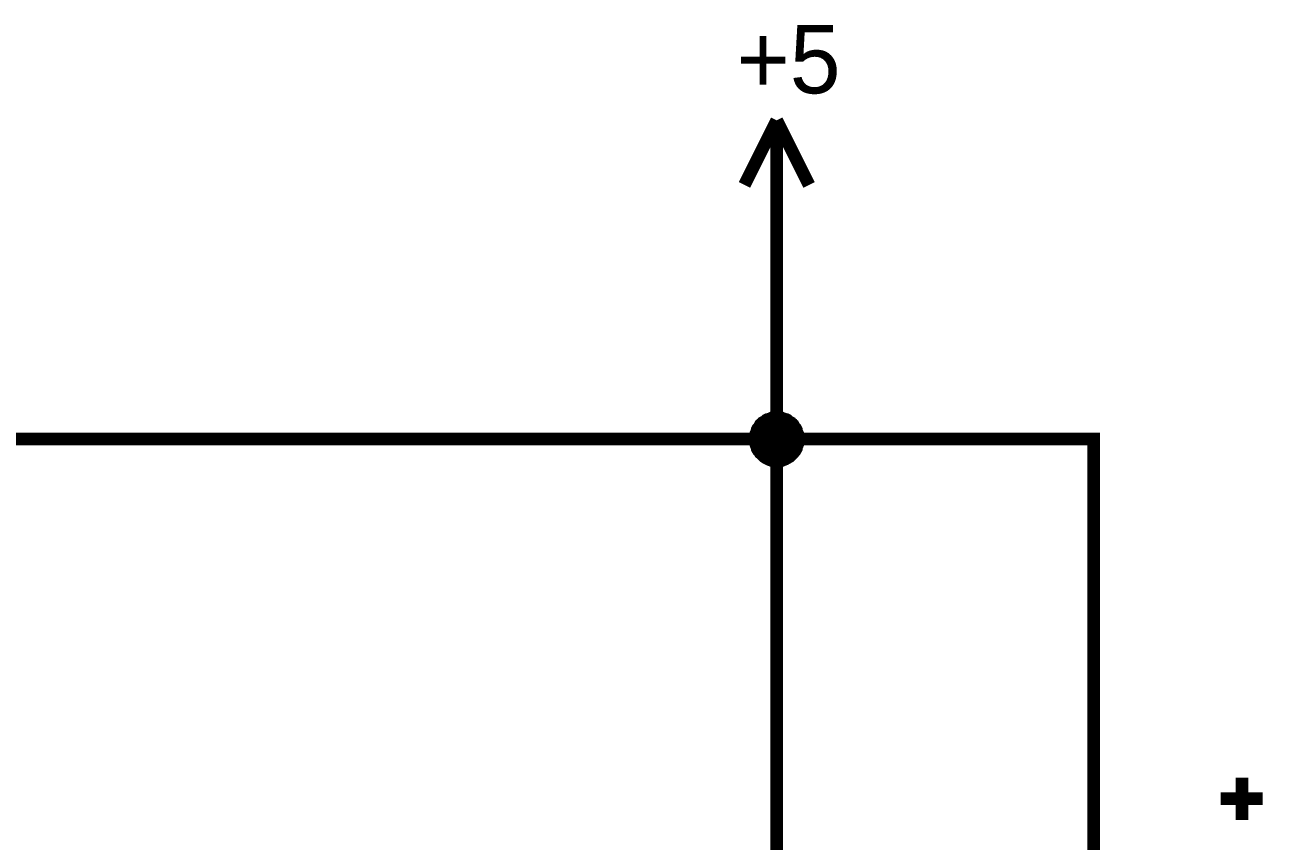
# Model space of a CAD drawing. Header units: millimetres. Extents: x 0 to 841, y 0 to 594.
# Drawn here: x 239.73 to 269.16, y 237.99 to 257.29 of the extents above; entities that cross this region are included whole.
import ezdxf

# ---------------------------------------------------------------- set-up
doc = ezdxf.new("R2010")
doc.units = ezdxf.units.MM
doc.layers.add('Sheet', color=255, linetype='Continuous')

msp = doc.modelspace()

# ---------------------------------------------------------------- linework, layer by layer
at = {"layer": 'Sheet'}
for points, const_width in [([(257.512, 255.035), (256.749, 253.508)], 0.3), ([(257.512, 255.035), (258.276, 253.508)], 0.3), ([(257.512, 252.497), (257.512, 255.035)], 0.3), ([(257.512, 252.497), (257.512, 247.5)], 0.3), ([(257.007, 247.5), (257.007, 247.522), (257.007, 247.556), (257.018, 247.579), (257.018, 247.601), (257.018, 247.624), (257.03, 247.646), (257.041, 247.68), (257.052, 247.702), (257.052, 247.725), (257.063, 247.747), (257.075, 247.758), (257.097, 247.781), (257.108, 247.803), (257.119, 247.826), (257.142, 247.837), (257.153, 247.859), (257.176, 247.871), (257.187, 247.893), (257.209, 247.904), (257.232, 247.915), (257.254, 247.938), (257.265, 247.949), (257.288, 247.96), (257.31, 247.96), (257.333, 247.972), (257.366, 247.983), (257.389, 247.994), (257.411, 247.994), (257.434, 247.994), (257.456, 248.005), (257.49, 248.005), (257.512, 248.005)], 0.3), ([(257.007, 247.5), (257.007, 247.522), (257.007, 247.556), (257.018, 247.579), (257.018, 247.601), (257.018, 247.624), (257.03, 247.646), (257.041, 247.68), (257.052, 247.702), (257.052, 247.725), (257.063, 247.747), (257.075, 247.758), (257.097, 247.781), (257.108, 247.803), (257.119, 247.826), (257.142, 247.837), (257.153, 247.859), (257.176, 247.871), (257.187, 247.893), (257.209, 247.904), (257.232, 247.915), (257.254, 247.938), (257.265, 247.949), (257.288, 247.96), (257.31, 247.96), (257.333, 247.972), (257.366, 247.983), (257.389, 247.994), (257.411, 247.994), (257.434, 247.994), (257.456, 248.005), (257.49, 248.005), (257.512, 248.005)], 0.3), ([(257.007, 247.5), (257.007, 247.522), (257.007, 247.556), (257.018, 247.579), (257.018, 247.601), (257.018, 247.624), (257.03, 247.646), (257.041, 247.68), (257.052, 247.702), (257.052, 247.725), (257.063, 247.747), (257.075, 247.758), (257.097, 247.781), (257.108, 247.803), (257.119, 247.826), (257.142, 247.837), (257.153, 247.859), (257.176, 247.871), (257.187, 247.893), (257.209, 247.904), (257.232, 247.915), (257.254, 247.938), (257.265, 247.949), (257.288, 247.96), (257.31, 247.96), (257.333, 247.972), (257.366, 247.983), (257.389, 247.994), (257.411, 247.994), (257.434, 247.994), (257.456, 248.005), (257.49, 248.005), (257.512, 248.005)], 0.3), ([(257.007, 247.5), (257.007, 247.522), (257.007, 247.556), (257.018, 247.579), (257.018, 247.601), (257.018, 247.624), (257.03, 247.646), (257.041, 247.68), (257.052, 247.702), (257.052, 247.725), (257.063, 247.747), (257.075, 247.758), (257.097, 247.781), (257.108, 247.803), (257.119, 247.826), (257.142, 247.837), (257.153, 247.859), (257.176, 247.871), (257.187, 247.893), (257.209, 247.904), (257.232, 247.915), (257.254, 247.938), (257.265, 247.949), (257.288, 247.96), (257.31, 247.96), (257.333, 247.972), (257.366, 247.983), (257.389, 247.994), (257.411, 247.994), (257.434, 247.994), (257.456, 248.005), (257.49, 248.005), (257.512, 248.005)], 0.3), ([(257.007, 247.5), (257.007, 247.522), (257.007, 247.556), (257.018, 247.579), (257.018, 247.601), (257.018, 247.624), (257.03, 247.646), (257.041, 247.68), (257.052, 247.702), (257.052, 247.725), (257.063, 247.747), (257.075, 247.758), (257.097, 247.781), (257.108, 247.803), (257.119, 247.826), (257.142, 247.837), (257.153, 247.859), (257.176, 247.871), (257.187, 247.893), (257.209, 247.904), (257.232, 247.915), (257.254, 247.938), (257.265, 247.949), (257.288, 247.96), (257.31, 247.96), (257.333, 247.972), (257.366, 247.983), (257.389, 247.994), (257.411, 247.994), (257.434, 247.994), (257.456, 248.005), (257.49, 248.005), (257.512, 248.005)], 0.3), ([(257.007, 247.5), (257.007, 247.522), (257.007, 247.556), (257.018, 247.579), (257.018, 247.601), (257.018, 247.624), (257.03, 247.646), (257.041, 247.68), (257.052, 247.702), (257.052, 247.725), (257.063, 247.747), (257.075, 247.758), (257.097, 247.781), (257.108, 247.803), (257.119, 247.826), (257.142, 247.837), (257.153, 247.859), (257.176, 247.871), (257.187, 247.893), (257.209, 247.904), (257.232, 247.915), (257.254, 247.938), (257.265, 247.949), (257.288, 247.96), (257.31, 247.96), (257.333, 247.972), (257.366, 247.983), (257.389, 247.994), (257.411, 247.994), (257.434, 247.994), (257.456, 248.005), (257.49, 248.005), (257.512, 248.005)], 0.3), ([(257.512, 248.005), (257.512, 248.005)], 0.3), ([(257.512, 248.005), (257.535, 248.005), (257.569, 248.005), (257.591, 247.994), (257.614, 247.994), (257.636, 247.994), (257.658, 247.983), (257.692, 247.972), (257.715, 247.96), (257.737, 247.96), (257.759, 247.949), (257.771, 247.938), (257.793, 247.915), (257.816, 247.904), (257.838, 247.893), (257.849, 247.871), (257.872, 247.859), (257.883, 247.837), (257.905, 247.826), (257.917, 247.803), (257.928, 247.781), (257.95, 247.758), (257.962, 247.747), (257.973, 247.725), (257.973, 247.702), (257.984, 247.68), (257.995, 247.646), (258.007, 247.624), (258.007, 247.601), (258.007, 247.579), (258.018, 247.556), (258.018, 247.522), (258.018, 247.5)], 0.3), ([(257.512, 248.005), (257.512, 248.005)], 0.3), ([(257.512, 248.005), (257.535, 248.005), (257.569, 248.005), (257.591, 247.994), (257.614, 247.994), (257.636, 247.994), (257.658, 247.983), (257.692, 247.972), (257.715, 247.96), (257.737, 247.96), (257.759, 247.949), (257.771, 247.938), (257.793, 247.915), (257.816, 247.904), (257.838, 247.893), (257.849, 247.871), (257.872, 247.859), (257.883, 247.837), (257.905, 247.826), (257.917, 247.803), (257.928, 247.781), (257.95, 247.758), (257.962, 247.747), (257.973, 247.725), (257.973, 247.702), (257.984, 247.68), (257.995, 247.646), (258.007, 247.624), (258.007, 247.601), (258.007, 247.579), (258.018, 247.556), (258.018, 247.522), (258.018, 247.5)], 0.3), ([(257.512, 248.005), (257.512, 248.005)], 0.3), ([(257.512, 248.005), (257.535, 248.005), (257.569, 248.005), (257.591, 247.994), (257.614, 247.994), (257.636, 247.994), (257.658, 247.983), (257.692, 247.972), (257.715, 247.96), (257.737, 247.96), (257.759, 247.949), (257.771, 247.938), (257.793, 247.915), (257.816, 247.904), (257.838, 247.893), (257.849, 247.871), (257.872, 247.859), (257.883, 247.837), (257.905, 247.826), (257.917, 247.803), (257.928, 247.781), (257.95, 247.758), (257.962, 247.747), (257.973, 247.725), (257.973, 247.702), (257.984, 247.68), (257.995, 247.646), (258.007, 247.624), (258.007, 247.601), (258.007, 247.579), (258.018, 247.556), (258.018, 247.522), (258.018, 247.5)], 0.3), ([(257.512, 248.005), (257.512, 248.005)], 0.3), ([(257.512, 248.005), (257.535, 248.005), (257.569, 248.005), (257.591, 247.994), (257.614, 247.994), (257.636, 247.994), (257.658, 247.983), (257.692, 247.972), (257.715, 247.96), (257.737, 247.96), (257.759, 247.949), (257.771, 247.938), (257.793, 247.915), (257.816, 247.904), (257.838, 247.893), (257.849, 247.871), (257.872, 247.859), (257.883, 247.837), (257.905, 247.826), (257.917, 247.803), (257.928, 247.781), (257.95, 247.758), (257.962, 247.747), (257.973, 247.725), (257.973, 247.702), (257.984, 247.68), (257.995, 247.646), (258.007, 247.624), (258.007, 247.601), (258.007, 247.579), (258.018, 247.556), (258.018, 247.522), (258.018, 247.5)], 0.3), ([(257.512, 248.005), (257.512, 248.005)], 0.3), ([(257.512, 248.005), (257.535, 248.005), (257.569, 248.005), (257.591, 247.994), (257.614, 247.994), (257.636, 247.994), (257.658, 247.983), (257.692, 247.972), (257.715, 247.96), (257.737, 247.96), (257.759, 247.949), (257.771, 247.938), (257.793, 247.915), (257.816, 247.904), (257.838, 247.893), (257.849, 247.871), (257.872, 247.859), (257.883, 247.837), (257.905, 247.826), (257.917, 247.803), (257.928, 247.781), (257.95, 247.758), (257.962, 247.747), (257.973, 247.725), (257.973, 247.702), (257.984, 247.68), (257.995, 247.646), (258.007, 247.624), (258.007, 247.601), (258.007, 247.579), (258.018, 247.556), (258.018, 247.522), (258.018, 247.5)], 0.3), ([(257.512, 248.005), (257.512, 248.005)], 0.3), ([(257.512, 248.005), (257.535, 248.005), (257.569, 248.005), (257.591, 247.994), (257.614, 247.994), (257.636, 247.994), (257.658, 247.983), (257.692, 247.972), (257.715, 247.96), (257.737, 247.96), (257.759, 247.949), (257.771, 247.938), (257.793, 247.915), (257.816, 247.904), (257.838, 247.893), (257.849, 247.871), (257.872, 247.859), (257.883, 247.837), (257.905, 247.826), (257.917, 247.803), (257.928, 247.781), (257.95, 247.758), (257.962, 247.747), (257.973, 247.725), (257.973, 247.702), (257.984, 247.68), (257.995, 247.646), (258.007, 247.624), (258.007, 247.601), (258.007, 247.579), (258.018, 247.556), (258.018, 247.522), (258.018, 247.5)], 0.3), ([(257.007, 247.5), (257.007, 247.522), (257.007, 247.556), (257.018, 247.579), (257.018, 247.601), (257.018, 247.624), (257.03, 247.646), (257.041, 247.68), (257.052, 247.702), (257.052, 247.725), (257.063, 247.747), (257.075, 247.758), (257.097, 247.781), (257.108, 247.803), (257.119, 247.826), (257.142, 247.837), (257.153, 247.859), (257.176, 247.871), (257.187, 247.893), (257.209, 247.904), (257.232, 247.915), (257.254, 247.938), (257.265, 247.949), (257.288, 247.96), (257.31, 247.96), (257.333, 247.972), (257.366, 247.983), (257.389, 247.994), (257.411, 247.994), (257.434, 247.994), (257.456, 248.005), (257.49, 248.005), (257.512, 248.005)], 0.0991), ([(257.007, 247.5), (257.007, 247.522), (257.007, 247.556), (257.018, 247.579), (257.018, 247.601), (257.018, 247.624), (257.03, 247.646), (257.041, 247.68), (257.052, 247.702), (257.052, 247.725), (257.063, 247.747), (257.075, 247.758), (257.097, 247.781), (257.108, 247.803), (257.119, 247.826), (257.142, 247.837), (257.153, 247.859), (257.176, 247.871), (257.187, 247.893), (257.209, 247.904), (257.232, 247.915), (257.254, 247.938), (257.265, 247.949), (257.288, 247.96), (257.31, 247.96), (257.333, 247.972), (257.366, 247.983), (257.389, 247.994), (257.411, 247.994), (257.434, 247.994), (257.456, 248.005), (257.49, 248.005), (257.512, 248.005)], 0.0991), ([(257.007, 247.5), (257.007, 247.522), (257.007, 247.556), (257.018, 247.579), (257.018, 247.601), (257.018, 247.624), (257.03, 247.646), (257.041, 247.68), (257.052, 247.702), (257.052, 247.725), (257.063, 247.747), (257.075, 247.758), (257.097, 247.781), (257.108, 247.803), (257.119, 247.826), (257.142, 247.837), (257.153, 247.859), (257.176, 247.871), (257.187, 247.893), (257.209, 247.904), (257.232, 247.915), (257.254, 247.938), (257.265, 247.949), (257.288, 247.96), (257.31, 247.96), (257.333, 247.972), (257.366, 247.983), (257.389, 247.994), (257.411, 247.994), (257.434, 247.994), (257.456, 248.005), (257.49, 248.005), (257.512, 248.005)], 0.0991), ([(257.007, 247.5), (257.007, 247.522), (257.007, 247.556), (257.018, 247.579), (257.018, 247.601), (257.018, 247.624), (257.03, 247.646), (257.041, 247.68), (257.052, 247.702), (257.052, 247.725), (257.063, 247.747), (257.075, 247.758), (257.097, 247.781), (257.108, 247.803), (257.119, 247.826), (257.142, 247.837), (257.153, 247.859), (257.176, 247.871), (257.187, 247.893), (257.209, 247.904), (257.232, 247.915), (257.254, 247.938), (257.265, 247.949), (257.288, 247.96), (257.31, 247.96), (257.333, 247.972), (257.366, 247.983), (257.389, 247.994), (257.411, 247.994), (257.434, 247.994), (257.456, 248.005), (257.49, 248.005), (257.512, 248.005)], 0.0991), ([(257.007, 247.5), (257.007, 247.522), (257.007, 247.556), (257.018, 247.579), (257.018, 247.601), (257.018, 247.624), (257.03, 247.646), (257.041, 247.68), (257.052, 247.702), (257.052, 247.725), (257.063, 247.747), (257.075, 247.758), (257.097, 247.781), (257.108, 247.803), (257.119, 247.826), (257.142, 247.837), (257.153, 247.859), (257.176, 247.871), (257.187, 247.893), (257.209, 247.904), (257.232, 247.915), (257.254, 247.938), (257.265, 247.949), (257.288, 247.96), (257.31, 247.96), (257.333, 247.972), (257.366, 247.983), (257.389, 247.994), (257.411, 247.994), (257.434, 247.994), (257.456, 248.005), (257.49, 248.005), (257.512, 248.005)], 0.0991), ([(257.007, 247.5), (257.007, 247.522), (257.007, 247.556), (257.018, 247.579), (257.018, 247.601), (257.018, 247.624), (257.03, 247.646), (257.041, 247.68), (257.052, 247.702), (257.052, 247.725), (257.063, 247.747), (257.075, 247.758), (257.097, 247.781), (257.108, 247.803), (257.119, 247.826), (257.142, 247.837), (257.153, 247.859), (257.176, 247.871), (257.187, 247.893), (257.209, 247.904), (257.232, 247.915), (257.254, 247.938), (257.265, 247.949), (257.288, 247.96), (257.31, 247.96), (257.333, 247.972), (257.366, 247.983), (257.389, 247.994), (257.411, 247.994), (257.434, 247.994), (257.456, 248.005), (257.49, 248.005), (257.512, 248.005)], 0.0991), ([(257.512, 248.005), (257.512, 248.005)], 0.0991), ([(257.512, 248.005), (257.535, 248.005), (257.569, 248.005), (257.591, 247.994), (257.614, 247.994), (257.636, 247.994), (257.658, 247.983), (257.692, 247.972), (257.715, 247.96), (257.737, 247.96), (257.759, 247.949), (257.771, 247.938), (257.793, 247.915), (257.816, 247.904), (257.838, 247.893), (257.849, 247.871), (257.872, 247.859), (257.883, 247.837), (257.905, 247.826), (257.917, 247.803), (257.928, 247.781), (257.95, 247.758), (257.962, 247.747), (257.973, 247.725), (257.973, 247.702), (257.984, 247.68), (257.995, 247.646), (258.007, 247.624), (258.007, 247.601), (258.007, 247.579), (258.018, 247.556), (258.018, 247.522), (258.018, 247.5)], 0.0991), ([(257.512, 248.005), (257.512, 248.005)], 0.0991), ([(257.512, 248.005), (257.535, 248.005), (257.569, 248.005), (257.591, 247.994), (257.614, 247.994), (257.636, 247.994), (257.658, 247.983), (257.692, 247.972), (257.715, 247.96), (257.737, 247.96), (257.759, 247.949), (257.771, 247.938), (257.793, 247.915), (257.816, 247.904), (257.838, 247.893), (257.849, 247.871), (257.872, 247.859), (257.883, 247.837), (257.905, 247.826), (257.917, 247.803), (257.928, 247.781), (257.95, 247.758), (257.962, 247.747), (257.973, 247.725), (257.973, 247.702), (257.984, 247.68), (257.995, 247.646), (258.007, 247.624), (258.007, 247.601), (258.007, 247.579), (258.018, 247.556), (258.018, 247.522), (258.018, 247.5)], 0.0991), ([(257.512, 248.005), (257.512, 248.005)], 0.0991), ([(257.512, 248.005), (257.535, 248.005), (257.569, 248.005), (257.591, 247.994), (257.614, 247.994), (257.636, 247.994), (257.658, 247.983), (257.692, 247.972), (257.715, 247.96), (257.737, 247.96), (257.759, 247.949), (257.771, 247.938), (257.793, 247.915), (257.816, 247.904), (257.838, 247.893), (257.849, 247.871), (257.872, 247.859), (257.883, 247.837), (257.905, 247.826), (257.917, 247.803), (257.928, 247.781), (257.95, 247.758), (257.962, 247.747), (257.973, 247.725), (257.973, 247.702), (257.984, 247.68), (257.995, 247.646), (258.007, 247.624), (258.007, 247.601), (258.007, 247.579), (258.018, 247.556), (258.018, 247.522), (258.018, 247.5)], 0.0991), ([(257.512, 248.005), (257.512, 248.005)], 0.0991), ([(257.512, 248.005), (257.535, 248.005), (257.569, 248.005), (257.591, 247.994), (257.614, 247.994), (257.636, 247.994), (257.658, 247.983), (257.692, 247.972), (257.715, 247.96), (257.737, 247.96), (257.759, 247.949), (257.771, 247.938), (257.793, 247.915), (257.816, 247.904), (257.838, 247.893), (257.849, 247.871), (257.872, 247.859), (257.883, 247.837), (257.905, 247.826), (257.917, 247.803), (257.928, 247.781), (257.95, 247.758), (257.962, 247.747), (257.973, 247.725), (257.973, 247.702), (257.984, 247.68), (257.995, 247.646), (258.007, 247.624), (258.007, 247.601), (258.007, 247.579), (258.018, 247.556), (258.018, 247.522), (258.018, 247.5)], 0.0991), ([(257.512, 248.005), (257.512, 248.005)], 0.0991), ([(257.512, 248.005), (257.535, 248.005), (257.569, 248.005), (257.591, 247.994), (257.614, 247.994), (257.636, 247.994), (257.658, 247.983), (257.692, 247.972), (257.715, 247.96), (257.737, 247.96), (257.759, 247.949), (257.771, 247.938), (257.793, 247.915), (257.816, 247.904), (257.838, 247.893), (257.849, 247.871), (257.872, 247.859), (257.883, 247.837), (257.905, 247.826), (257.917, 247.803), (257.928, 247.781), (257.95, 247.758), (257.962, 247.747), (257.973, 247.725), (257.973, 247.702), (257.984, 247.68), (257.995, 247.646), (258.007, 247.624), (258.007, 247.601), (258.007, 247.579), (258.018, 247.556), (258.018, 247.522), (258.018, 247.5)], 0.0991), ([(257.512, 248.005), (257.512, 248.005)], 0.0991), ([(257.512, 248.005), (257.535, 248.005), (257.569, 248.005), (257.591, 247.994), (257.614, 247.994), (257.636, 247.994), (257.658, 247.983), (257.692, 247.972), (257.715, 247.96), (257.737, 247.96), (257.759, 247.949), (257.771, 247.938), (257.793, 247.915), (257.816, 247.904), (257.838, 247.893), (257.849, 247.871), (257.872, 247.859), (257.883, 247.837), (257.905, 247.826), (257.917, 247.803), (257.928, 247.781), (257.95, 247.758), (257.962, 247.747), (257.973, 247.725), (257.973, 247.702), (257.984, 247.68), (257.995, 247.646), (258.007, 247.624), (258.007, 247.601), (258.007, 247.579), (258.018, 247.556), (258.018, 247.522), (258.018, 247.5)], 0.0991), ([(242.511, 232.497), (257.512, 232.497), (257.512, 247.5), (210.014, 247.5)], 0.3), ([(257.512, 246.983), (257.49, 246.983), (257.456, 246.983), (257.434, 246.995), (257.411, 246.995), (257.389, 246.995), (257.366, 247.006), (257.333, 247.017), (257.31, 247.028), (257.288, 247.04), (257.265, 247.051), (257.254, 247.062), (257.232, 247.073), (257.209, 247.085), (257.187, 247.107), (257.176, 247.118), (257.153, 247.141), (257.142, 247.152), (257.119, 247.174), (257.108, 247.197), (257.097, 247.208), (257.075, 247.23), (257.063, 247.253), (257.052, 247.275), (257.052, 247.298), (257.041, 247.32), (257.03, 247.343), (257.018, 247.376), (257.018, 247.399), (257.018, 247.421), (257.007, 247.444), (257.007, 247.478), (257.007, 247.5)], 0.3), ([(257.007, 247.5), (257.007, 247.5)], 0.3), ([(257.512, 246.983), (257.49, 246.983), (257.456, 246.983), (257.434, 246.995), (257.411, 246.995), (257.389, 246.995), (257.366, 247.006), (257.333, 247.017), (257.31, 247.028), (257.288, 247.04), (257.265, 247.051), (257.254, 247.062), (257.232, 247.073), (257.209, 247.085), (257.187, 247.107), (257.176, 247.118), (257.153, 247.141), (257.142, 247.152), (257.119, 247.174), (257.108, 247.197), (257.097, 247.208), (257.075, 247.23), (257.063, 247.253), (257.052, 247.275), (257.052, 247.298), (257.041, 247.32), (257.03, 247.343), (257.018, 247.376), (257.018, 247.399), (257.018, 247.421), (257.007, 247.444), (257.007, 247.478), (257.007, 247.5)], 0.3), ([(257.007, 247.5), (257.007, 247.5)], 0.3), ([(257.512, 246.983), (257.49, 246.983), (257.456, 246.983), (257.434, 246.995), (257.411, 246.995), (257.389, 246.995), (257.366, 247.006), (257.333, 247.017), (257.31, 247.028), (257.288, 247.04), (257.265, 247.051), (257.254, 247.062), (257.232, 247.073), (257.209, 247.085), (257.187, 247.107), (257.176, 247.118), (257.153, 247.141), (257.142, 247.152), (257.119, 247.174), (257.108, 247.197), (257.097, 247.208), (257.075, 247.23), (257.063, 247.253), (257.052, 247.275), (257.052, 247.298), (257.041, 247.32), (257.03, 247.343), (257.018, 247.376), (257.018, 247.399), (257.018, 247.421), (257.007, 247.444), (257.007, 247.478), (257.007, 247.5)], 0.3), ([(257.007, 247.5), (257.007, 247.5)], 0.3), ([(257.512, 246.983), (257.49, 246.983), (257.456, 246.983), (257.434, 246.995), (257.411, 246.995), (257.389, 246.995), (257.366, 247.006), (257.333, 247.017), (257.31, 247.028), (257.288, 247.04), (257.265, 247.051), (257.254, 247.062), (257.232, 247.073), (257.209, 247.085), (257.187, 247.107), (257.176, 247.118), (257.153, 247.141), (257.142, 247.152), (257.119, 247.174), (257.108, 247.197), (257.097, 247.208), (257.075, 247.23), (257.063, 247.253), (257.052, 247.275), (257.052, 247.298), (257.041, 247.32), (257.03, 247.343), (257.018, 247.376), (257.018, 247.399), (257.018, 247.421), (257.007, 247.444), (257.007, 247.478), (257.007, 247.5)], 0.3), ([(257.007, 247.5), (257.007, 247.5)], 0.3), ([(257.512, 246.983), (257.49, 246.983), (257.456, 246.983), (257.434, 246.995), (257.411, 246.995), (257.389, 246.995), (257.366, 247.006), (257.333, 247.017), (257.31, 247.028), (257.288, 247.04), (257.265, 247.051), (257.254, 247.062), (257.232, 247.073), (257.209, 247.085), (257.187, 247.107), (257.176, 247.118), (257.153, 247.141), (257.142, 247.152), (257.119, 247.174), (257.108, 247.197), (257.097, 247.208), (257.075, 247.23), (257.063, 247.253), (257.052, 247.275), (257.052, 247.298), (257.041, 247.32), (257.03, 247.343), (257.018, 247.376), (257.018, 247.399), (257.018, 247.421), (257.007, 247.444), (257.007, 247.478), (257.007, 247.5)], 0.3), ([(257.007, 247.5), (257.007, 247.5)], 0.3), ([(257.512, 246.983), (257.49, 246.983), (257.456, 246.983), (257.434, 246.995), (257.411, 246.995), (257.389, 246.995), (257.366, 247.006), (257.333, 247.017), (257.31, 247.028), (257.288, 247.04), (257.265, 247.051), (257.254, 247.062), (257.232, 247.073), (257.209, 247.085), (257.187, 247.107), (257.176, 247.118), (257.153, 247.141), (257.142, 247.152), (257.119, 247.174), (257.108, 247.197), (257.097, 247.208), (257.075, 247.23), (257.063, 247.253), (257.052, 247.275), (257.052, 247.298), (257.041, 247.32), (257.03, 247.343), (257.018, 247.376), (257.018, 247.399), (257.018, 247.421), (257.007, 247.444), (257.007, 247.478), (257.007, 247.5)], 0.3), ([(257.007, 247.5), (257.007, 247.5)], 0.3), ([(258.018, 247.5), (258.018, 247.478), (258.018, 247.444), (258.007, 247.421), (258.007, 247.399), (258.007, 247.376), (257.995, 247.343), (257.984, 247.32), (257.973, 247.298), (257.973, 247.275), (257.962, 247.253), (257.95, 247.23), (257.928, 247.208), (257.917, 247.197), (257.905, 247.174), (257.883, 247.152), (257.872, 247.141), (257.849, 247.118), (257.838, 247.107), (257.816, 247.085), (257.793, 247.073), (257.771, 247.062), (257.759, 247.051), (257.737, 247.04), (257.715, 247.028), (257.692, 247.017), (257.658, 247.006), (257.636, 246.995), (257.614, 246.995), (257.591, 246.995), (257.569, 246.983), (257.535, 246.983), (257.512, 246.983)], 0.3), ([(258.018, 247.5), (258.018, 247.478), (258.018, 247.444), (258.007, 247.421), (258.007, 247.399), (258.007, 247.376), (257.995, 247.343), (257.984, 247.32), (257.973, 247.298), (257.973, 247.275), (257.962, 247.253), (257.95, 247.23), (257.928, 247.208), (257.917, 247.197), (257.905, 247.174), (257.883, 247.152), (257.872, 247.141), (257.849, 247.118), (257.838, 247.107), (257.816, 247.085), (257.793, 247.073), (257.771, 247.062), (257.759, 247.051), (257.737, 247.04), (257.715, 247.028), (257.692, 247.017), (257.658, 247.006), (257.636, 246.995), (257.614, 246.995), (257.591, 246.995), (257.569, 246.983), (257.535, 246.983), (257.512, 246.983)], 0.3), ([(265.013, 239.999), (265.013, 247.5), (257.512, 247.5)], 0.3), ([(258.018, 247.5), (258.018, 247.478), (258.018, 247.444), (258.007, 247.421), (258.007, 247.399), (258.007, 247.376), (257.995, 247.343), (257.984, 247.32), (257.973, 247.298), (257.973, 247.275), (257.962, 247.253), (257.95, 247.23), (257.928, 247.208), (257.917, 247.197), (257.905, 247.174), (257.883, 247.152), (257.872, 247.141), (257.849, 247.118), (257.838, 247.107), (257.816, 247.085), (257.793, 247.073), (257.771, 247.062), (257.759, 247.051), (257.737, 247.04), (257.715, 247.028), (257.692, 247.017), (257.658, 247.006), (257.636, 246.995), (257.614, 246.995), (257.591, 246.995), (257.569, 246.983), (257.535, 246.983), (257.512, 246.983)], 0.3), ([(258.018, 247.5), (258.018, 247.478), (258.018, 247.444), (258.007, 247.421), (258.007, 247.399), (258.007, 247.376), (257.995, 247.343), (257.984, 247.32), (257.973, 247.298), (257.973, 247.275), (257.962, 247.253), (257.95, 247.23), (257.928, 247.208), (257.917, 247.197), (257.905, 247.174), (257.883, 247.152), (257.872, 247.141), (257.849, 247.118), (257.838, 247.107), (257.816, 247.085), (257.793, 247.073), (257.771, 247.062), (257.759, 247.051), (257.737, 247.04), (257.715, 247.028), (257.692, 247.017), (257.658, 247.006), (257.636, 246.995), (257.614, 246.995), (257.591, 246.995), (257.569, 246.983), (257.535, 246.983), (257.512, 246.983)], 0.3), ([(258.018, 247.5), (258.018, 247.478), (258.018, 247.444), (258.007, 247.421), (258.007, 247.399), (258.007, 247.376), (257.995, 247.343), (257.984, 247.32), (257.973, 247.298), (257.973, 247.275), (257.962, 247.253), (257.95, 247.23), (257.928, 247.208), (257.917, 247.197), (257.905, 247.174), (257.883, 247.152), (257.872, 247.141), (257.849, 247.118), (257.838, 247.107), (257.816, 247.085), (257.793, 247.073), (257.771, 247.062), (257.759, 247.051), (257.737, 247.04), (257.715, 247.028), (257.692, 247.017), (257.658, 247.006), (257.636, 246.995), (257.614, 246.995), (257.591, 246.995), (257.569, 246.983), (257.535, 246.983), (257.512, 246.983)], 0.3), ([(258.018, 247.5), (258.018, 247.478), (258.018, 247.444), (258.007, 247.421), (258.007, 247.399), (258.007, 247.376), (257.995, 247.343), (257.984, 247.32), (257.973, 247.298), (257.973, 247.275), (257.962, 247.253), (257.95, 247.23), (257.928, 247.208), (257.917, 247.197), (257.905, 247.174), (257.883, 247.152), (257.872, 247.141), (257.849, 247.118), (257.838, 247.107), (257.816, 247.085), (257.793, 247.073), (257.771, 247.062), (257.759, 247.051), (257.737, 247.04), (257.715, 247.028), (257.692, 247.017), (257.658, 247.006), (257.636, 246.995), (257.614, 246.995), (257.591, 246.995), (257.569, 246.983), (257.535, 246.983), (257.512, 246.983)], 0.3), ([(258.018, 247.5), (258.018, 247.5), (258.018, 247.5), (258.018, 247.5), (258.018, 247.5), (258.018, 247.5), (258.018, 247.5), (258.018, 247.5), (258.018, 247.5), (258.018, 247.5), (258.018, 247.5), (258.018, 247.5), (258.018, 247.5), (258.018, 247.5), (258.018, 247.5), (258.018, 247.5), (258.018, 247.5), (258.018, 247.5), (258.018, 247.5), (258.018, 247.5), (258.018, 247.5), (258.018, 247.5), (258.018, 247.5), (258.018, 247.5), (258.018, 247.5), (258.018, 247.5), (258.018, 247.5), (258.018, 247.5), (258.018, 247.5), (258.018, 247.5), (258.018, 247.5), (258.018, 247.5), (258.018, 247.5)], 0.3), ([(258.018, 247.5), (258.018, 247.5)], 0.3), ([(258.018, 247.5), (258.018, 247.5), (258.018, 247.5), (258.018, 247.5), (258.018, 247.5), (258.018, 247.5), (258.018, 247.5), (258.018, 247.5), (258.018, 247.5), (258.018, 247.5), (258.018, 247.5), (258.018, 247.5), (258.018, 247.5), (258.018, 247.5), (258.018, 247.5), (258.018, 247.5), (258.018, 247.5), (258.018, 247.5), (258.018, 247.5), (258.018, 247.5), (258.018, 247.5), (258.018, 247.5), (258.018, 247.5), (258.018, 247.5), (258.018, 247.5), (258.018, 247.5), (258.018, 247.5), (258.018, 247.5), (258.018, 247.5), (258.018, 247.5), (258.018, 247.5), (258.018, 247.5), (258.018, 247.5)], 0.3), ([(258.018, 247.5), (258.018, 247.5)], 0.3), ([(258.018, 247.5), (258.018, 247.5), (258.018, 247.5), (258.018, 247.5), (258.018, 247.5), (258.018, 247.5), (258.018, 247.5), (258.018, 247.5), (258.018, 247.5), (258.018, 247.5), (258.018, 247.5), (258.018, 247.5), (258.018, 247.5), (258.018, 247.5), (258.018, 247.5), (258.018, 247.5), (258.018, 247.5), (258.018, 247.5), (258.018, 247.5), (258.018, 247.5), (258.018, 247.5), (258.018, 247.5), (258.018, 247.5), (258.018, 247.5), (258.018, 247.5), (258.018, 247.5), (258.018, 247.5), (258.018, 247.5), (258.018, 247.5), (258.018, 247.5), (258.018, 247.5), (258.018, 247.5), (258.018, 247.5)], 0.3), ([(258.018, 247.5), (258.018, 247.5)], 0.3), ([(258.018, 247.5), (258.018, 247.5), (258.018, 247.5), (258.018, 247.5), (258.018, 247.5), (258.018, 247.5), (258.018, 247.5), (258.018, 247.5), (258.018, 247.5), (258.018, 247.5), (258.018, 247.5), (258.018, 247.5), (258.018, 247.5), (258.018, 247.5), (258.018, 247.5), (258.018, 247.5), (258.018, 247.5), (258.018, 247.5), (258.018, 247.5), (258.018, 247.5), (258.018, 247.5), (258.018, 247.5), (258.018, 247.5), (258.018, 247.5), (258.018, 247.5), (258.018, 247.5), (258.018, 247.5), (258.018, 247.5), (258.018, 247.5), (258.018, 247.5), (258.018, 247.5), (258.018, 247.5), (258.018, 247.5)], 0.3), ([(258.018, 247.5), (258.018, 247.5)], 0.3), ([(258.018, 247.5), (258.018, 247.5), (258.018, 247.5), (258.018, 247.5), (258.018, 247.5), (258.018, 247.5), (258.018, 247.5), (258.018, 247.5), (258.018, 247.5), (258.018, 247.5), (258.018, 247.5), (258.018, 247.5), (258.018, 247.5), (258.018, 247.5), (258.018, 247.5), (258.018, 247.5), (258.018, 247.5), (258.018, 247.5), (258.018, 247.5), (258.018, 247.5), (258.018, 247.5), (258.018, 247.5), (258.018, 247.5), (258.018, 247.5), (258.018, 247.5), (258.018, 247.5), (258.018, 247.5), (258.018, 247.5), (258.018, 247.5), (258.018, 247.5), (258.018, 247.5), (258.018, 247.5), (258.018, 247.5)], 0.3), ([(258.018, 247.5), (258.018, 247.5)], 0.3), ([(258.018, 247.5), (258.018, 247.5), (258.018, 247.5), (258.018, 247.5), (258.018, 247.5), (258.018, 247.5), (258.018, 247.5), (258.018, 247.5), (258.018, 247.5), (258.018, 247.5), (258.018, 247.5), (258.018, 247.5), (258.018, 247.5), (258.018, 247.5), (258.018, 247.5), (258.018, 247.5), (258.018, 247.5), (258.018, 247.5), (258.018, 247.5), (258.018, 247.5), (258.018, 247.5), (258.018, 247.5), (258.018, 247.5), (258.018, 247.5), (258.018, 247.5), (258.018, 247.5), (258.018, 247.5), (258.018, 247.5), (258.018, 247.5), (258.018, 247.5), (258.018, 247.5), (258.018, 247.5), (258.018, 247.5)], 0.3), ([(258.018, 247.5), (258.018, 247.5)], 0.3), ([(257.512, 246.983), (257.49, 246.983), (257.456, 246.983), (257.434, 246.995), (257.411, 246.995), (257.389, 246.995), (257.366, 247.006), (257.333, 247.017), (257.31, 247.028), (257.288, 247.04), (257.265, 247.051), (257.254, 247.062), (257.232, 247.073), (257.209, 247.085), (257.187, 247.107), (257.176, 247.118), (257.153, 247.141), (257.142, 247.152), (257.119, 247.174), (257.108, 247.197), (257.097, 247.208), (257.075, 247.23), (257.063, 247.253), (257.052, 247.275), (257.052, 247.298), (257.041, 247.32), (257.03, 247.343), (257.018, 247.376), (257.018, 247.399), (257.018, 247.421), (257.007, 247.444), (257.007, 247.478), (257.007, 247.5)], 0.0991), ([(257.007, 247.5), (257.007, 247.5)], 0.0991), ([(257.512, 246.983), (257.49, 246.983), (257.456, 246.983), (257.434, 246.995), (257.411, 246.995), (257.389, 246.995), (257.366, 247.006), (257.333, 247.017), (257.31, 247.028), (257.288, 247.04), (257.265, 247.051), (257.254, 247.062), (257.232, 247.073), (257.209, 247.085), (257.187, 247.107), (257.176, 247.118), (257.153, 247.141), (257.142, 247.152), (257.119, 247.174), (257.108, 247.197), (257.097, 247.208), (257.075, 247.23), (257.063, 247.253), (257.052, 247.275), (257.052, 247.298), (257.041, 247.32), (257.03, 247.343), (257.018, 247.376), (257.018, 247.399), (257.018, 247.421), (257.007, 247.444), (257.007, 247.478), (257.007, 247.5)], 0.0991), ([(257.007, 247.5), (257.007, 247.5)], 0.0991), ([(257.512, 246.983), (257.49, 246.983), (257.456, 246.983), (257.434, 246.995), (257.411, 246.995), (257.389, 246.995), (257.366, 247.006), (257.333, 247.017), (257.31, 247.028), (257.288, 247.04), (257.265, 247.051), (257.254, 247.062), (257.232, 247.073), (257.209, 247.085), (257.187, 247.107), (257.176, 247.118), (257.153, 247.141), (257.142, 247.152), (257.119, 247.174), (257.108, 247.197), (257.097, 247.208), (257.075, 247.23), (257.063, 247.253), (257.052, 247.275), (257.052, 247.298), (257.041, 247.32), (257.03, 247.343), (257.018, 247.376), (257.018, 247.399), (257.018, 247.421), (257.007, 247.444), (257.007, 247.478), (257.007, 247.5)], 0.0991), ([(257.007, 247.5), (257.007, 247.5)], 0.0991), ([(257.512, 246.983), (257.49, 246.983), (257.456, 246.983), (257.434, 246.995), (257.411, 246.995), (257.389, 246.995), (257.366, 247.006), (257.333, 247.017), (257.31, 247.028), (257.288, 247.04), (257.265, 247.051), (257.254, 247.062), (257.232, 247.073), (257.209, 247.085), (257.187, 247.107), (257.176, 247.118), (257.153, 247.141), (257.142, 247.152), (257.119, 247.174), (257.108, 247.197), (257.097, 247.208), (257.075, 247.23), (257.063, 247.253), (257.052, 247.275), (257.052, 247.298), (257.041, 247.32), (257.03, 247.343), (257.018, 247.376), (257.018, 247.399), (257.018, 247.421), (257.007, 247.444), (257.007, 247.478), (257.007, 247.5)], 0.0991), ([(257.007, 247.5), (257.007, 247.5)], 0.0991), ([(257.512, 246.983), (257.49, 246.983), (257.456, 246.983), (257.434, 246.995), (257.411, 246.995), (257.389, 246.995), (257.366, 247.006), (257.333, 247.017), (257.31, 247.028), (257.288, 247.04), (257.265, 247.051), (257.254, 247.062), (257.232, 247.073), (257.209, 247.085), (257.187, 247.107), (257.176, 247.118), (257.153, 247.141), (257.142, 247.152), (257.119, 247.174), (257.108, 247.197), (257.097, 247.208), (257.075, 247.23), (257.063, 247.253), (257.052, 247.275), (257.052, 247.298), (257.041, 247.32), (257.03, 247.343), (257.018, 247.376), (257.018, 247.399), (257.018, 247.421), (257.007, 247.444), (257.007, 247.478), (257.007, 247.5)], 0.0991), ([(257.007, 247.5), (257.007, 247.5)], 0.0991), ([(257.512, 246.983), (257.49, 246.983), (257.456, 246.983), (257.434, 246.995), (257.411, 246.995), (257.389, 246.995), (257.366, 247.006), (257.333, 247.017), (257.31, 247.028), (257.288, 247.04), (257.265, 247.051), (257.254, 247.062), (257.232, 247.073), (257.209, 247.085), (257.187, 247.107), (257.176, 247.118), (257.153, 247.141), (257.142, 247.152), (257.119, 247.174), (257.108, 247.197), (257.097, 247.208), (257.075, 247.23), (257.063, 247.253), (257.052, 247.275), (257.052, 247.298), (257.041, 247.32), (257.03, 247.343), (257.018, 247.376), (257.018, 247.399), (257.018, 247.421), (257.007, 247.444), (257.007, 247.478), (257.007, 247.5)], 0.0991), ([(257.007, 247.5), (257.007, 247.5)], 0.0991), ([(258.018, 247.5), (258.018, 247.478), (258.018, 247.444), (258.007, 247.421), (258.007, 247.399), (258.007, 247.376), (257.995, 247.343), (257.984, 247.32), (257.973, 247.298), (257.973, 247.275), (257.962, 247.253), (257.95, 247.23), (257.928, 247.208), (257.917, 247.197), (257.905, 247.174), (257.883, 247.152), (257.872, 247.141), (257.849, 247.118), (257.838, 247.107), (257.816, 247.085), (257.793, 247.073), (257.771, 247.062), (257.759, 247.051), (257.737, 247.04), (257.715, 247.028), (257.692, 247.017), (257.658, 247.006), (257.636, 246.995), (257.614, 246.995), (257.591, 246.995), (257.569, 246.983), (257.535, 246.983), (257.512, 246.983)], 0.0991), ([(258.018, 247.5), (258.018, 247.478), (258.018, 247.444), (258.007, 247.421), (258.007, 247.399), (258.007, 247.376), (257.995, 247.343), (257.984, 247.32), (257.973, 247.298), (257.973, 247.275), (257.962, 247.253), (257.95, 247.23), (257.928, 247.208), (257.917, 247.197), (257.905, 247.174), (257.883, 247.152), (257.872, 247.141), (257.849, 247.118), (257.838, 247.107), (257.816, 247.085), (257.793, 247.073), (257.771, 247.062), (257.759, 247.051), (257.737, 247.04), (257.715, 247.028), (257.692, 247.017), (257.658, 247.006), (257.636, 246.995), (257.614, 246.995), (257.591, 246.995), (257.569, 246.983), (257.535, 246.983), (257.512, 246.983)], 0.0991), ([(258.018, 247.5), (258.018, 247.478), (258.018, 247.444), (258.007, 247.421), (258.007, 247.399), (258.007, 247.376), (257.995, 247.343), (257.984, 247.32), (257.973, 247.298), (257.973, 247.275), (257.962, 247.253), (257.95, 247.23), (257.928, 247.208), (257.917, 247.197), (257.905, 247.174), (257.883, 247.152), (257.872, 247.141), (257.849, 247.118), (257.838, 247.107), (257.816, 247.085), (257.793, 247.073), (257.771, 247.062), (257.759, 247.051), (257.737, 247.04), (257.715, 247.028), (257.692, 247.017), (257.658, 247.006), (257.636, 246.995), (257.614, 246.995), (257.591, 246.995), (257.569, 246.983), (257.535, 246.983), (257.512, 246.983)], 0.0991), ([(258.018, 247.5), (258.018, 247.478), (258.018, 247.444), (258.007, 247.421), (258.007, 247.399), (258.007, 247.376), (257.995, 247.343), (257.984, 247.32), (257.973, 247.298), (257.973, 247.275), (257.962, 247.253), (257.95, 247.23), (257.928, 247.208), (257.917, 247.197), (257.905, 247.174), (257.883, 247.152), (257.872, 247.141), (257.849, 247.118), (257.838, 247.107), (257.816, 247.085), (257.793, 247.073), (257.771, 247.062), (257.759, 247.051), (257.737, 247.04), (257.715, 247.028), (257.692, 247.017), (257.658, 247.006), (257.636, 246.995), (257.614, 246.995), (257.591, 246.995), (257.569, 246.983), (257.535, 246.983), (257.512, 246.983)], 0.0991), ([(258.018, 247.5), (258.018, 247.478), (258.018, 247.444), (258.007, 247.421), (258.007, 247.399), (258.007, 247.376), (257.995, 247.343), (257.984, 247.32), (257.973, 247.298), (257.973, 247.275), (257.962, 247.253), (257.95, 247.23), (257.928, 247.208), (257.917, 247.197), (257.905, 247.174), (257.883, 247.152), (257.872, 247.141), (257.849, 247.118), (257.838, 247.107), (257.816, 247.085), (257.793, 247.073), (257.771, 247.062), (257.759, 247.051), (257.737, 247.04), (257.715, 247.028), (257.692, 247.017), (257.658, 247.006), (257.636, 246.995), (257.614, 246.995), (257.591, 246.995), (257.569, 246.983), (257.535, 246.983), (257.512, 246.983)], 0.0991), ([(258.018, 247.5), (258.018, 247.478), (258.018, 247.444), (258.007, 247.421), (258.007, 247.399), (258.007, 247.376), (257.995, 247.343), (257.984, 247.32), (257.973, 247.298), (257.973, 247.275), (257.962, 247.253), (257.95, 247.23), (257.928, 247.208), (257.917, 247.197), (257.905, 247.174), (257.883, 247.152), (257.872, 247.141), (257.849, 247.118), (257.838, 247.107), (257.816, 247.085), (257.793, 247.073), (257.771, 247.062), (257.759, 247.051), (257.737, 247.04), (257.715, 247.028), (257.692, 247.017), (257.658, 247.006), (257.636, 246.995), (257.614, 246.995), (257.591, 246.995), (257.569, 246.983), (257.535, 246.983), (257.512, 246.983)], 0.0991), ([(258.018, 247.5), (258.018, 247.5), (258.018, 247.5), (258.018, 247.5), (258.018, 247.5), (258.018, 247.5), (258.018, 247.5), (258.018, 247.5), (258.018, 247.5), (258.018, 247.5), (258.018, 247.5), (258.018, 247.5), (258.018, 247.5), (258.018, 247.5), (258.018, 247.5), (258.018, 247.5), (258.018, 247.5), (258.018, 247.5), (258.018, 247.5), (258.018, 247.5), (258.018, 247.5), (258.018, 247.5), (258.018, 247.5), (258.018, 247.5), (258.018, 247.5), (258.018, 247.5), (258.018, 247.5), (258.018, 247.5), (258.018, 247.5), (258.018, 247.5), (258.018, 247.5), (258.018, 247.5), (258.018, 247.5)], 0.0991), ([(258.018, 247.5), (258.018, 247.5)], 0.0991), ([(258.018, 247.5), (258.018, 247.5), (258.018, 247.5), (258.018, 247.5), (258.018, 247.5), (258.018, 247.5), (258.018, 247.5), (258.018, 247.5), (258.018, 247.5), (258.018, 247.5), (258.018, 247.5), (258.018, 247.5), (258.018, 247.5), (258.018, 247.5), (258.018, 247.5), (258.018, 247.5), (258.018, 247.5), (258.018, 247.5), (258.018, 247.5), (258.018, 247.5), (258.018, 247.5), (258.018, 247.5), (258.018, 247.5), (258.018, 247.5), (258.018, 247.5), (258.018, 247.5), (258.018, 247.5), (258.018, 247.5), (258.018, 247.5), (258.018, 247.5), (258.018, 247.5), (258.018, 247.5), (258.018, 247.5)], 0.0991), ([(258.018, 247.5), (258.018, 247.5)], 0.0991), ([(258.018, 247.5), (258.018, 247.5), (258.018, 247.5), (258.018, 247.5), (258.018, 247.5), (258.018, 247.5), (258.018, 247.5), (258.018, 247.5), (258.018, 247.5), (258.018, 247.5), (258.018, 247.5), (258.018, 247.5), (258.018, 247.5), (258.018, 247.5), (258.018, 247.5), (258.018, 247.5), (258.018, 247.5), (258.018, 247.5), (258.018, 247.5), (258.018, 247.5), (258.018, 247.5), (258.018, 247.5), (258.018, 247.5), (258.018, 247.5), (258.018, 247.5), (258.018, 247.5), (258.018, 247.5), (258.018, 247.5), (258.018, 247.5), (258.018, 247.5), (258.018, 247.5), (258.018, 247.5), (258.018, 247.5)], 0.0991), ([(258.018, 247.5), (258.018, 247.5)], 0.0991), ([(258.018, 247.5), (258.018, 247.5), (258.018, 247.5), (258.018, 247.5), (258.018, 247.5), (258.018, 247.5), (258.018, 247.5), (258.018, 247.5), (258.018, 247.5), (258.018, 247.5), (258.018, 247.5), (258.018, 247.5), (258.018, 247.5), (258.018, 247.5), (258.018, 247.5), (258.018, 247.5), (258.018, 247.5), (258.018, 247.5), (258.018, 247.5), (258.018, 247.5), (258.018, 247.5), (258.018, 247.5), (258.018, 247.5), (258.018, 247.5), (258.018, 247.5), (258.018, 247.5), (258.018, 247.5), (258.018, 247.5), (258.018, 247.5), (258.018, 247.5), (258.018, 247.5), (258.018, 247.5), (258.018, 247.5)], 0.0991), ([(258.018, 247.5), (258.018, 247.5)], 0.0991), ([(258.018, 247.5), (258.018, 247.5), (258.018, 247.5), (258.018, 247.5), (258.018, 247.5), (258.018, 247.5), (258.018, 247.5), (258.018, 247.5), (258.018, 247.5), (258.018, 247.5), (258.018, 247.5), (258.018, 247.5), (258.018, 247.5), (258.018, 247.5), (258.018, 247.5), (258.018, 247.5), (258.018, 247.5), (258.018, 247.5), (258.018, 247.5), (258.018, 247.5), (258.018, 247.5), (258.018, 247.5), (258.018, 247.5), (258.018, 247.5), (258.018, 247.5), (258.018, 247.5), (258.018, 247.5), (258.018, 247.5), (258.018, 247.5), (258.018, 247.5), (258.018, 247.5), (258.018, 247.5), (258.018, 247.5)], 0.0991), ([(258.018, 247.5), (258.018, 247.5)], 0.0991), ([(258.018, 247.5), (258.018, 247.5), (258.018, 247.5), (258.018, 247.5), (258.018, 247.5), (258.018, 247.5), (258.018, 247.5), (258.018, 247.5), (258.018, 247.5), (258.018, 247.5), (258.018, 247.5), (258.018, 247.5), (258.018, 247.5), (258.018, 247.5), (258.018, 247.5), (258.018, 247.5), (258.018, 247.5), (258.018, 247.5), (258.018, 247.5), (258.018, 247.5), (258.018, 247.5), (258.018, 247.5), (258.018, 247.5), (258.018, 247.5), (258.018, 247.5), (258.018, 247.5), (258.018, 247.5), (258.018, 247.5), (258.018, 247.5), (258.018, 247.5), (258.018, 247.5), (258.018, 247.5), (258.018, 247.5)], 0.0991), ([(258.018, 247.5), (258.018, 247.5)], 0.0991), ([(265.013, 237.494), (265.013, 239.999)], 0.3), ([(268.517, 238.494), (268.517, 239.493)], 0.3), ([(268.011, 238.999), (269.011, 238.999)], 0.3)]:
    msp.add_lwpolyline(points, dxfattribs=dict(at, const_width=const_width))
at = {"layer": 'Sheet', "const_width": 0.508}
msp.add_lwpolyline([(257.246, 247.5, 1), (257.754, 247.5, 1)], format="xyb", close=True, dxfattribs=at)

# ---------------------------------------------------------------- texts
at = {"layer": 'Sheet'}
msp.add_text('+5', height=1.6171, dxfattribs=at).set_placement((256.558, 255.675))

doc.saveas('drawing.dxf')
